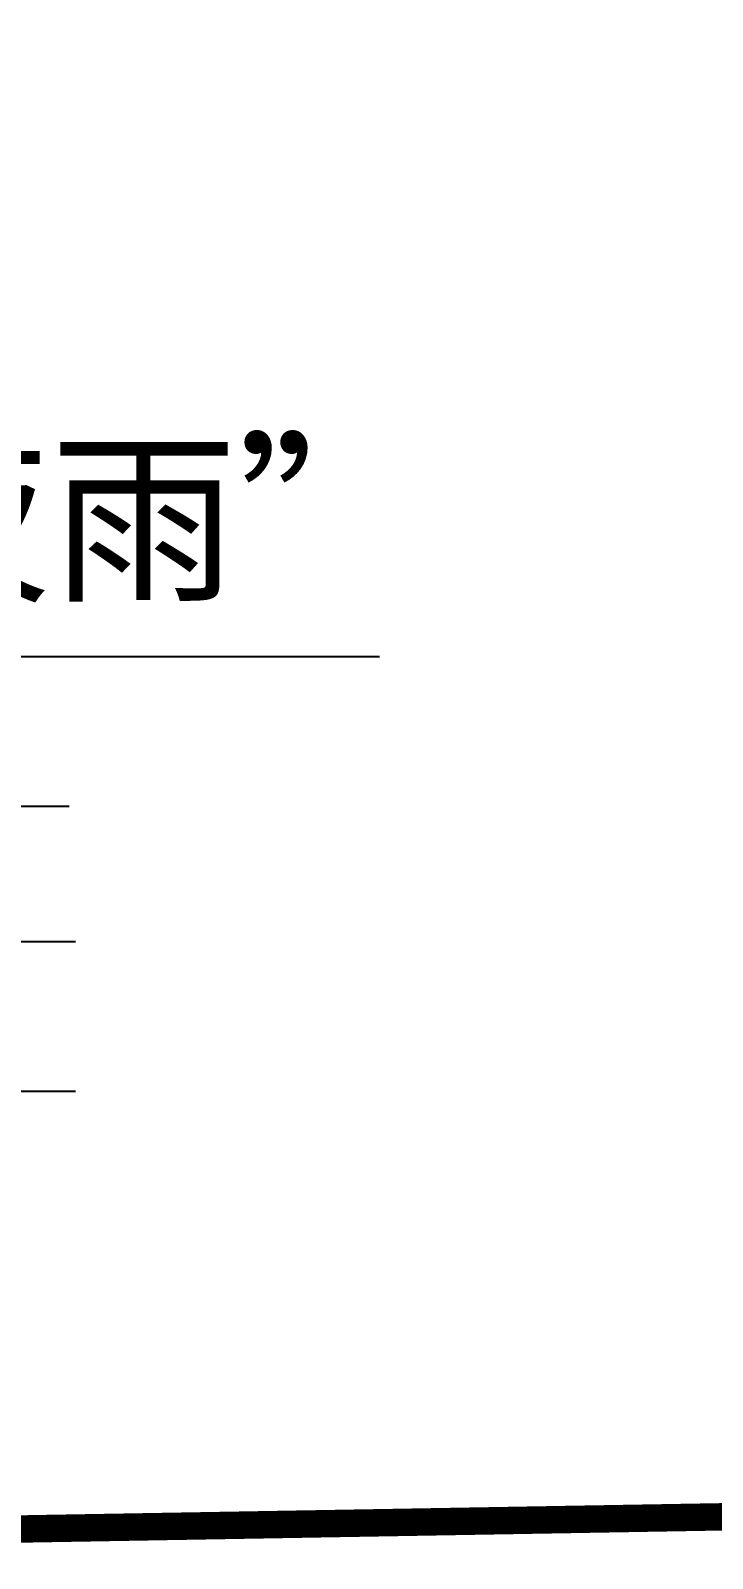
# Model space of a CAD drawing. Extents: x 302512 to 1034855, y -184136 to 410364.
# Drawn here: x 599881 to 612315, y 177789 to 205646 of the extents above; entities that cross this region are included whole.
import ezdxf

# ---------------------------------------------------------------- set-up
doc = ezdxf.new("R2010")
doc.units = 0
doc.header["$MEASUREMENT"] = 0
doc.linetypes.add('DASHED2', pattern=[0.375, 0.25, -0.125])
doc.layers.add('PUB_TEXT', color=7, linetype='Continuous')
doc.layers.add('WZ', color=2, linetype='Continuous')
doc.styles.add('-黑体', font='', dxfattribs={"width": 0.8})
doc.styles.get('-黑体').set_extended_font_data('黑体')

msp = doc.modelspace()

# ---------------------------------------------------------------- linework, layer by layer
for p, q in [((564770, 194235), (606243, 194235)), ((581703, 191502), (600586, 191502)), ((558258, 189039), (600703, 189039)), ((558258, 186307), (600703, 186307))]:
    msp.add_line(p, q)
at = {"layer": 'PUB_TEXT', "linetype": 'DASHED2', "ltscale": 11501}
msp.add_lwpolyline([(679157, 151273, 500, 500, 0), (674477, 179623, 500, 500, 0), (570707, 177823, 500, 500, 0), (555677, 191093, 500, 500, 0), (576317, 296223, 500, 500, 0), (582277, 325893, 500, 500, 0), (611027, 352093, 500, 500, 0), (587227, 362593, 500, 500, 0), (568227, 384593, 500, 500, 0), (507727, 367093, 500, 500, 0), (519927, 321593, 500, 500, 0), (525257, 322673, 500, 500, 0), (524047, 295193, 500, 500, 0), (523197, 273733, 500, 500, 0), (513647, 246793, 500, 500, 0), (511727, 220833, 500, 500, 0), (509167, 213603, 500, 500, 0), (488787, 113993, 500, 500, 0), (505977, 97613, 500, 500, 0), (504767, 88883, 500, 500, 0), (517387, 66043, 500, 500, 0), (535207, 49083, 500, 500, 0), (563797, 36593, 500, 500, 0), (551657, 5253, 500, 500, 0)], format="xyseb", dxfattribs=at)

# ---------------------------------------------------------------- texts
at = {"layer": 'WZ', "style": '-黑体'}
msp.add_text('“琴台夜雨”', height=2500, dxfattribs=at).set_placement((586613, 195497))

doc.saveas('drawing.dxf')
